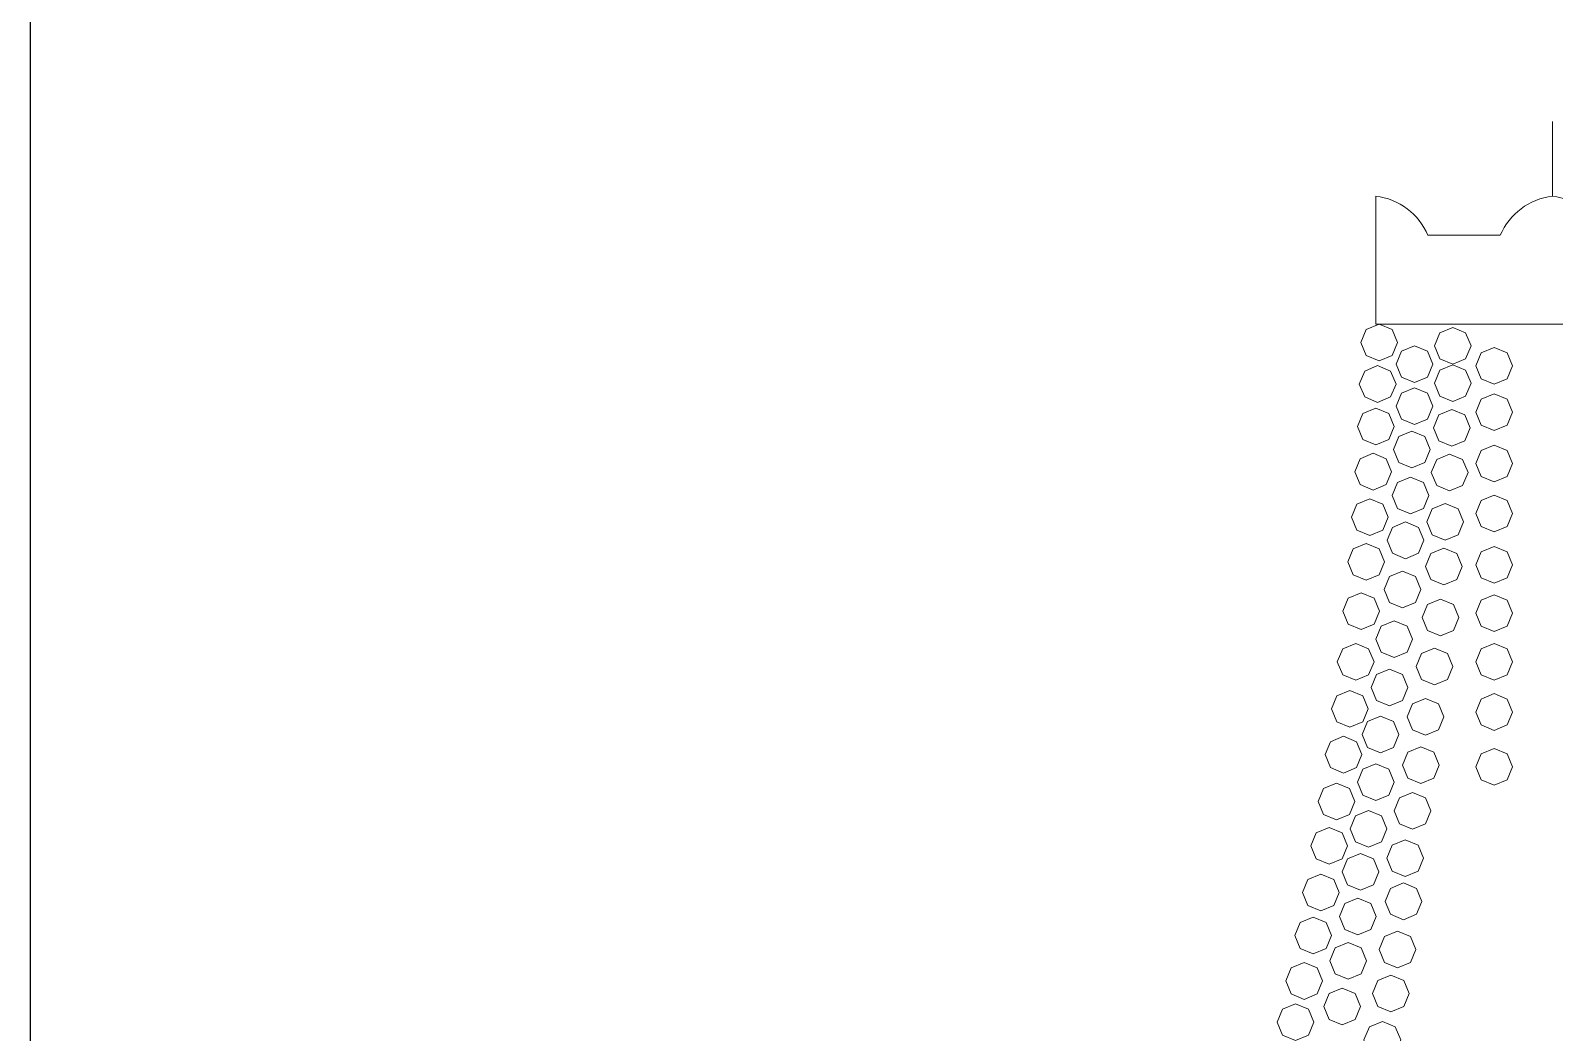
# Model space of a CAD drawing. Header units: inches. Extents: x 274057 to 444617, y 490067 to 635630.
# Drawn here: x 325724.4 to 325932, y 533024.9 to 533161.4 of the extents above; entities that cross this region are included whole.
import ezdxf

# ---------------------------------------------------------------- set-up
doc = ezdxf.new("R2010")
doc.units = ezdxf.units.IN
doc.header["$MEASUREMENT"] = 0
doc.linetypes.add('HIDDEN', pattern=[0.375, 0.25, -0.125])
for name, color, linetype in [('CQ Light Elevation', 4, 'Continuous'), ('CQ SPOT DETAIL DIMENSION', 9, 'Continuous'), ('CQ-legend tex box', 3, 'Continuous')]:
    doc.layers.add(name, color=color, linetype=linetype)
doc.layers.add('Glass', color=4, linetype='Continuous', lineweight=0)

# ---------------------------------------------------------------- blocks, each defined once
blk = doc.blocks.new('crystal ch 21')
at = {"layer": 'Glass', "lineweight": 0}
blk.add_line((38666.86, 39988.66), (38666.86, 40029.27), dxfattribs=at)
for points in [[(38666.86, 39988.66, 0.268728), (38638.48, 39967.36), (38599, 39967.36, 0.268741), (38570.62, 39988.66), (38570.62, 39918.99), (38666.86, 39918.94)], [(38666.86, 39988.66, -0.268728), (38695.23, 39967.36), (38734.72, 39967.36, -0.268741), (38763.09, 39988.66), (38763.09, 39918.99), (38666.86, 39918.94)]]:
    blk.add_lwpolyline(points, format="xyb", dxfattribs=at)
for points in [[(38572.44, 39918.99), (38579.51, 39916.06), (38582.44, 39908.99), (38579.51, 39901.92), (38572.44, 39898.99), (38565.37, 39901.92), (38562.44, 39908.99), (38565.37, 39916.06)], [(38612.53, 39917.22), (38619.6, 39914.29), (38622.53, 39907.22), (38619.6, 39900.14), (38612.53, 39897.22), (38605.46, 39900.14), (38602.53, 39907.22), (38605.46, 39914.29)], [(38591.72, 39907.1), (38598.79, 39904.17), (38601.72, 39897.1), (38598.79, 39890.02), (38591.72, 39887.1), (38584.65, 39890.02), (38581.72, 39897.1), (38584.65, 39904.17)], [(38635.12, 39906.21), (38642.19, 39903.28), (38645.12, 39896.21), (38642.19, 39889.13), (38635.12, 39886.21), (38628.05, 39889.13), (38625.12, 39896.21), (38628.05, 39903.28)], [(38571.65, 39896.36), (38578.72, 39893.43), (38581.65, 39886.36), (38578.72, 39879.29), (38571.65, 39876.36), (38564.58, 39879.29), (38561.65, 39886.36), (38564.58, 39893.43)], [(38612.53, 39896.8), (38619.6, 39893.88), (38622.53, 39886.8), (38619.6, 39879.73), (38612.53, 39876.8), (38605.46, 39879.73), (38602.53, 39886.8), (38605.46, 39893.88)], [(38591.71, 39884.31), (38598.78, 39881.39), (38601.71, 39874.31), (38598.78, 39867.24), (38591.71, 39864.31), (38584.63, 39867.24), (38581.71, 39874.31), (38584.63, 39881.39)], [(38635.12, 39881.04), (38642.19, 39878.11), (38645.12, 39871.04), (38642.19, 39863.97), (38635.12, 39861.04), (38628.05, 39863.97), (38625.12, 39871.04), (38628.05, 39878.11)], [(38570.58, 39873.29), (38577.65, 39870.36), (38580.58, 39863.29), (38577.65, 39856.21), (38570.58, 39853.29), (38563.51, 39856.21), (38560.58, 39863.29), (38563.51, 39870.36)], [(38612.12, 39872.48), (38619.19, 39869.55), (38622.12, 39862.48), (38619.19, 39855.4), (38612.12, 39852.48), (38605.05, 39855.4), (38602.12, 39862.48), (38605.05, 39869.55)], [(38590.26, 39860.66), (38597.33, 39857.73), (38600.26, 39850.66), (38597.33, 39843.59), (38590.26, 39840.66), (38583.19, 39843.59), (38580.26, 39850.66), (38583.19, 39857.73)], [(38635.12, 39853.04), (38642.19, 39850.11), (38645.12, 39843.04), (38642.19, 39835.97), (38635.12, 39833.04), (38628.05, 39835.97), (38625.12, 39843.04), (38628.05, 39850.11)], [(38569.14, 39848.61), (38576.21, 39845.68), (38579.14, 39838.61), (38576.21, 39831.54), (38569.14, 39828.61), (38562.06, 39831.54), (38559.14, 39838.61), (38562.06, 39845.68)], [(38610.88, 39848.15), (38617.95, 39845.22), (38620.88, 39838.15), (38617.95, 39831.08), (38610.88, 39828.15), (38603.81, 39831.08), (38600.88, 39838.15), (38603.81, 39845.22)], [(38589.54, 39835.69), (38596.61, 39832.76), (38599.54, 39825.69), (38596.61, 39818.62), (38589.54, 39815.69), (38582.47, 39818.62), (38579.54, 39825.69), (38582.47, 39832.76)], [(38567.37, 39823.84), (38574.44, 39820.91), (38577.37, 39813.84), (38574.44, 39806.77), (38567.37, 39803.84), (38560.3, 39806.77), (38557.37, 39813.84), (38560.3, 39820.91)], [(38608.36, 39821.25), (38615.44, 39818.32), (38618.36, 39811.25), (38615.44, 39804.18), (38608.36, 39801.25), (38601.29, 39804.18), (38598.36, 39811.25), (38601.29, 39818.32)], [(38635.12, 39825.85), (38642.19, 39822.92), (38645.12, 39815.85), (38642.19, 39808.78), (38635.12, 39805.85), (38628.05, 39808.78), (38625.12, 39815.85), (38628.05, 39822.92)], [(38586.82, 39811.22), (38593.89, 39808.29), (38596.82, 39801.22), (38593.89, 39794.15), (38586.82, 39791.22), (38579.75, 39794.15), (38576.82, 39801.22), (38579.75, 39808.29)], [(38565.34, 39799.56), (38572.41, 39796.63), (38575.34, 39789.56), (38572.41, 39782.49), (38565.34, 39779.56), (38558.27, 39782.49), (38555.34, 39789.56), (38558.27, 39796.63)], [(38607.64, 39796.88), (38614.71, 39793.95), (38617.64, 39786.88), (38614.71, 39779.81), (38607.64, 39776.88), (38600.57, 39779.81), (38597.64, 39786.88), (38600.57, 39793.95)], [(38635.12, 39797.85), (38642.19, 39794.92), (38645.12, 39787.85), (38642.19, 39780.77), (38635.12, 39777.85), (38628.05, 39780.77), (38625.12, 39787.85), (38628.05, 39794.92)], [(38585.16, 39784.47), (38592.23, 39781.54), (38595.16, 39774.47), (38592.23, 39767.4), (38585.16, 39764.47), (38578.09, 39767.4), (38575.16, 39774.47), (38578.09, 39781.54)], [(38562.73, 39772.67), (38569.8, 39769.74), (38572.73, 39762.67), (38569.8, 39755.6), (38562.73, 39752.67), (38555.66, 39755.6), (38552.73, 39762.67), (38555.66, 39769.74)], [(38605.82, 39769.24), (38612.89, 39766.32), (38615.82, 39759.24), (38612.89, 39752.17), (38605.82, 39749.24), (38598.74, 39752.17), (38595.82, 39759.24), (38598.74, 39766.32)], [(38635.12, 39771.47), (38642.19, 39768.54), (38645.12, 39761.47), (38642.19, 39754.4), (38635.12, 39751.47), (38628.05, 39754.4), (38625.12, 39761.47), (38628.05, 39768.54)], [(38580.6, 39757.43), (38587.67, 39754.5), (38590.6, 39747.43), (38587.67, 39740.36), (38580.6, 39737.43), (38573.53, 39740.36), (38570.6, 39747.43), (38573.53, 39754.5)], [(38559.67, 39745.1), (38566.74, 39742.17), (38569.67, 39735.1), (38566.74, 39728.02), (38559.67, 39725.1), (38552.6, 39728.02), (38549.67, 39735.1), (38552.6, 39742.17)], [(38635.12, 39745.09), (38642.19, 39742.16), (38645.12, 39735.09), (38642.19, 39728.02), (38635.12, 39725.09), (38628.05, 39728.02), (38625.12, 39735.09), (38628.05, 39742.16)], [(38602.65, 39742.51), (38609.72, 39739.58), (38612.65, 39732.51), (38609.72, 39725.44), (38602.65, 39722.51), (38595.58, 39725.44), (38592.65, 39732.51), (38595.58, 39739.58)], [(38578.17, 39731), (38585.24, 39728.07), (38588.17, 39721), (38585.24, 39713.93), (38578.17, 39711), (38571.1, 39713.93), (38568.17, 39721), (38571.1, 39728.07)], [(38556.47, 39719.42), (38563.54, 39716.5), (38566.47, 39709.42), (38563.54, 39702.35), (38556.47, 39699.42), (38549.4, 39702.35), (38546.47, 39709.42), (38549.4, 39716.5)], [(38597.75, 39715.11), (38604.82, 39712.18), (38607.75, 39705.11), (38604.82, 39698.04), (38597.75, 39695.11), (38590.68, 39698.04), (38587.75, 39705.11), (38590.68, 39712.18)], [(38635.12, 39717.7), (38642.19, 39714.78), (38645.12, 39707.7), (38642.19, 39700.63), (38635.12, 39697.7), (38628.05, 39700.63), (38625.12, 39707.7), (38628.05, 39714.78)], [(38573.27, 39705.38), (38580.34, 39702.45), (38583.27, 39695.38), (38580.34, 39688.31), (38573.27, 39685.38), (38566.2, 39688.31), (38563.27, 39695.38), (38566.2, 39702.45)], [(38553.03, 39694.47), (38560.1, 39691.54), (38563.03, 39684.47), (38560.1, 39677.4), (38553.03, 39674.47), (38545.96, 39677.4), (38543.03, 39684.47), (38545.96, 39691.54)], [(38595.14, 39688.69), (38602.21, 39685.76), (38605.14, 39678.69), (38602.21, 39671.62), (38595.14, 39668.69), (38588.07, 39671.62), (38585.14, 39678.69), (38588.07, 39685.76)], [(38635.12, 39687.86), (38642.19, 39684.93), (38645.12, 39677.86), (38642.19, 39670.78), (38635.12, 39667.86), (38628.05, 39670.78), (38625.12, 39677.86), (38628.05, 39684.93)], [(38570.6, 39679.42), (38577.67, 39676.49), (38580.6, 39669.42), (38577.67, 39662.35), (38570.6, 39659.42), (38563.53, 39662.35), (38560.6, 39669.42), (38563.53, 39676.49)], [(38549.18, 39668.96), (38556.25, 39666.03), (38559.18, 39658.96), (38556.25, 39651.89), (38549.18, 39648.96), (38542.11, 39651.89), (38539.18, 39658.96), (38542.11, 39666.03)], [(38590.57, 39663.9), (38597.64, 39660.97), (38600.57, 39653.9), (38597.64, 39646.83), (38590.57, 39643.9), (38583.5, 39646.83), (38580.57, 39653.9), (38583.5, 39660.97)], [(38566.65, 39654.06), (38573.72, 39651.13), (38576.65, 39644.06), (38573.72, 39636.99), (38566.65, 39634.06), (38559.58, 39636.99), (38556.65, 39644.06), (38559.58, 39651.13)], [(38545.21, 39644.8), (38552.28, 39641.87), (38555.21, 39634.8), (38552.28, 39627.73), (38545.21, 39624.8), (38538.14, 39627.73), (38535.21, 39634.8), (38538.14, 39641.87)], [(38586.63, 39638.04), (38593.7, 39635.11), (38596.63, 39628.04), (38593.7, 39620.97), (38586.63, 39618.04), (38579.56, 39620.97), (38576.63, 39628.04), (38579.56, 39635.11)], [(38562.33, 39630.57), (38569.4, 39627.64), (38572.33, 39620.57), (38569.4, 39613.5), (38562.33, 39610.57), (38555.25, 39613.5), (38552.33, 39620.57), (38555.25, 39627.64)], [(38540.71, 39619.41), (38547.78, 39616.48), (38550.71, 39609.41), (38547.78, 39602.33), (38540.71, 39599.41), (38533.64, 39602.33), (38530.71, 39609.41), (38533.64, 39616.48)], [(38585.71, 39614.57), (38592.78, 39611.64), (38595.71, 39604.57), (38592.78, 39597.5), (38585.71, 39594.57), (38578.64, 39597.5), (38575.71, 39604.57), (38578.64, 39611.64)], [(38560.84, 39606.27), (38567.92, 39603.34), (38570.84, 39596.27), (38567.92, 39589.2), (38560.84, 39586.27), (38553.77, 39589.2), (38550.84, 39596.27), (38553.77, 39603.34)], [(38536.44, 39595.9), (38543.51, 39592.97), (38546.44, 39585.9), (38543.51, 39578.82), (38536.44, 39575.9), (38529.36, 39578.82), (38526.44, 39585.9), (38529.36, 39592.97)], [(38582.49, 39588.34), (38589.56, 39585.41), (38592.49, 39578.34), (38589.56, 39571.27), (38582.49, 39568.34), (38575.42, 39571.27), (38572.49, 39578.34), (38575.42, 39585.41)], [(38555.64, 39582.17), (38562.71, 39579.24), (38565.64, 39572.17), (38562.71, 39565.1), (38555.64, 39562.17), (38548.57, 39565.1), (38545.64, 39572.17), (38548.57, 39579.24)], [(38531.59, 39571.19), (38538.66, 39568.27), (38541.59, 39561.19), (38538.66, 39554.12), (38531.59, 39551.19), (38524.52, 39554.12), (38521.59, 39561.19), (38524.52, 39568.27)], [(38578.8, 39564.41), (38585.87, 39561.48), (38588.8, 39554.41), (38585.87, 39547.34), (38578.8, 39544.41), (38571.73, 39547.34), (38568.8, 39554.41), (38571.73, 39561.48)], [(38552.33, 39557.35), (38559.4, 39554.42), (38562.33, 39547.35), (38559.4, 39540.28), (38552.33, 39537.35), (38545.26, 39540.28), (38542.33, 39547.35), (38545.26, 39554.42)], [(38526.81, 39548.82), (38533.88, 39545.89), (38536.81, 39538.82), (38533.88, 39531.75), (38526.81, 39528.82), (38519.74, 39531.75), (38516.81, 39538.82), (38519.74, 39545.89)], [(38574.2, 39539.11), (38581.27, 39536.18), (38584.2, 39529.11), (38581.27, 39522.03), (38574.2, 39519.11), (38567.13, 39522.03), (38564.2, 39529.11), (38567.13, 39536.18)]]:
    blk.add_lwpolyline(points, close=True, dxfattribs=at)
blk = doc.blocks.new('SMDS')
at = {"layer": 'CQ-legend tex box'}
blk.add_lwpolyline([(384632.87, 472716.65), (384632.87, 480364.08), (386097.23, 480364.08), (386097.2, 472716.65)], dxfattribs=at)
at = {"layer": 'CQ Light Elevation', "linetype": 'HIDDEN', "xscale": 0.25, "yscale": 0.25, "zscale": 0.25}
blk.add_blockref('crystal ch 21', (375173.47, 467216.17), dxfattribs=at)

msp = doc.modelspace()

# ---------------------------------------------------------------- block references
at = {"layer": 'CQ SPOT DETAIL DIMENSION'}
msp.add_blockref('SMDS', (-58908.52, 55925.46), dxfattribs=at)

doc.saveas('drawing.dxf')
